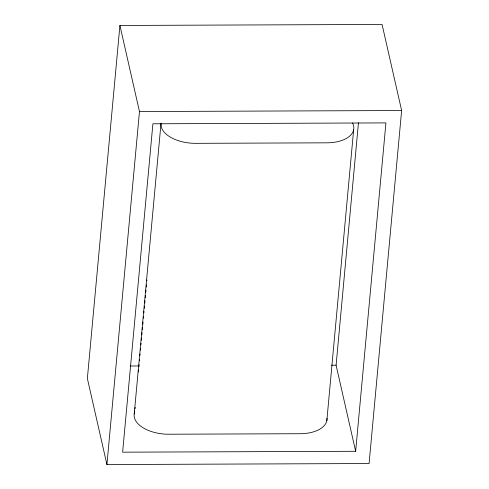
<?xml version="1.0" encoding="UTF-8"?>
<svg xmlns="http://www.w3.org/2000/svg" width="489" height="489" viewBox="0 0 489 489"><rect width="100%" height="100%" fill="white"/><g stroke="black" fill="none" stroke-linecap="round" stroke-linejoin="round"><path stroke-width="0.73" d="M146.841 280.869L146.932 279.934M138.638 369.904L138.564 371.891L138.656 371.536M119.915 25.459L87.366 378.468L106.926 464.55L369.085 463.541L401.634 110.532L382.074 24.45L119.915 25.459L139.475 111.535L106.926 464.55M327.007 418.254A30.795 16.712 5.3 0 1 300.16 433.719L168.662 434.226A30.795 16.712 5.3 0 1 134.218 414.018L161.04 123.124M138.913 366.854L139.12 364.574M139.475 360.772L139.616 359.256M139.964 355.454L140.105 353.938M140.453 350.136L140.594 348.614M140.942 344.818L141.083 343.296M141.364 340.258L141.578 337.978M141.853 334.941L142.067 332.661M142.348 329.623L142.556 327.343M142.837 324.305L143.045 322.025M143.399 318.223L143.534 316.701M143.888 312.905L144.029 311.383M144.31 308.345L144.518 306.065M144.799 303.027L145.007 300.747M145.288 297.709L145.496 295.429M145.777 292.391L145.991 290.111M146.266 287.067L146.48 284.787M326.829 420.717L353.651 129.823M355.656 451.286L385.931 122.898L152.904 123.796L122.623 452.178L355.656 451.286L336.096 365.204L358.455 122.715M134.218 414.018L134.664 411.035M134.995 408.798L135.221 407.306M139.475 111.535L401.634 110.532M130.569 365.992L138.974 365.961M331.511 365.222L336.096 365.204M352.532 123.002A30.795 16.712 5.3 0 1 326.982 142.825L195.484 143.332A30.795 16.712 5.3 0 1 160.973 123.735"/></g></svg>
